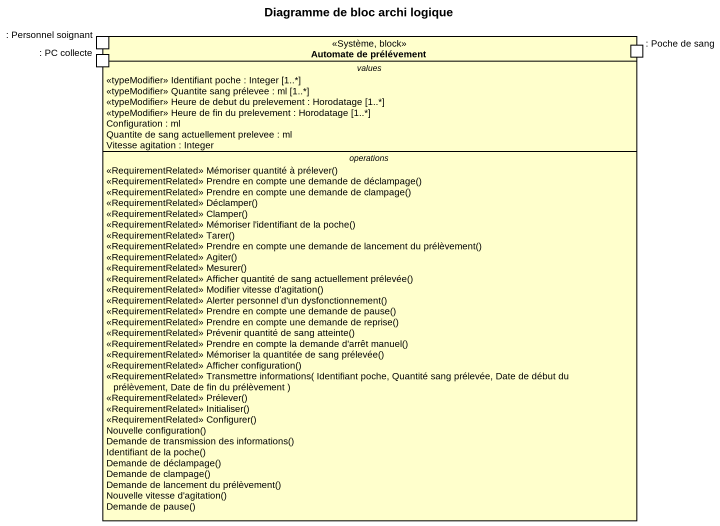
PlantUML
@startuml
title Diagramme de bloc archi logique
hide circle
hide empty members
class "Automate de prélévement" as Automate_de_prélévement <<Système, block>> {
  -- values --
  <<typeModifier>> Identifiant poche : Integer [1..*]
  <<typeModifier>> Quantite sang prélevee : ml [1..*]
  <<typeModifier>> Heure de debut du prelevement : Horodatage [1..*]
  <<typeModifier>> Heure de fin du prelevement : Horodatage [1..*]
  Configuration : ml
  Quantite de sang actuellement prelevee : ml
  Vitesse agitation : Integer
  -- operations --
  <<RequirementRelated>> Mémoriser quantité à prélever()
  <<RequirementRelated>> Prendre en compte une demande de déclampage()
  <<RequirementRelated>> Prendre en compte une demande de clampage()
  <<RequirementRelated>> Déclamper()
  <<RequirementRelated>> Clamper()
  <<RequirementRelated>> Mémoriser l'identifiant de la poche()
  <<RequirementRelated>> Tarer()
  <<RequirementRelated>> Prendre en compte une demande de lancement du prélèvement()
  <<RequirementRelated>> Agiter()
  <<RequirementRelated>> Mesurer()
  <<RequirementRelated>> Afficher quantité de sang actuellement prélevée()
  <<RequirementRelated>> Modifier vitesse d'agitation()
  <<RequirementRelated>> Alerter personnel d'un dysfonctionnement()
  <<RequirementRelated>> Prendre en compte une demande de pause()
  <<RequirementRelated>> Prendre en compte une demande de reprise()
  <<RequirementRelated>> Prévenir quantité de sang atteinte()
  <<RequirementRelated>> Prendre en compte la demande d'arrêt manuel()
  <<RequirementRelated>> Mémoriser la quantitée de sang prélevée()
  <<RequirementRelated>> Afficher configuration()
  <<RequirementRelated>> Transmettre informations( Identifiant poche, Quantité sang prélevée, Date de début du prélèvement, Date de fin du prélèvement )
  <<RequirementRelated>> Prélever()
  <<RequirementRelated>> Initialiser()
  <<RequirementRelated>> Configurer()
  Nouvelle configuration()
  Demande de transmission des informations()
  Identifiant de la poche()
  Demande de déclampage()
  Demande de clampage()
  Demande de lancement du prélèvement()
  Nouvelle vitesse d'agitation()
  Demande de pause()
  -- ports --
  : Personnel soignant
  : Poche de sang
  : PC collecte
}
@enduml
